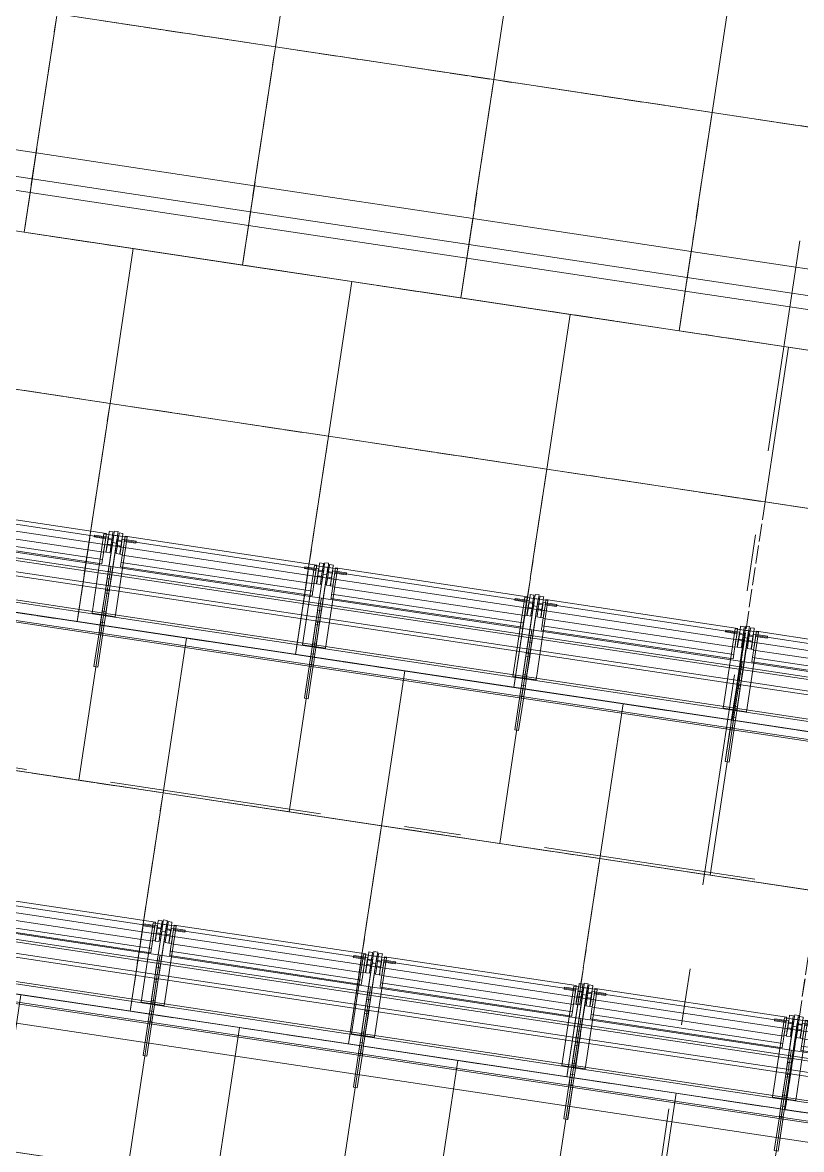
# Model space of a CAD drawing. Header units: millimetres. Extents: x -50172 to 74273, y -80883 to 11206.
# Drawn here: x -30977 to -29037, y -63842 to -61034 of the extents above; entities that cross this region are included whole.
import ezdxf
from ezdxf.enums import TextEntityAlignment as Align

# ---------------------------------------------------------------- set-up
doc = ezdxf.new("R2010")
doc.units = ezdxf.units.MM
doc.header["$MEASUREMENT"] = 0
doc.linetypes.add('Double Dashed', pattern=[1093.611073, 529.166651, -211.666656, 141.111112, -211.666656])
doc.linetypes.add('Hidden Line', pattern=[55, 45, -10])
for name, color, linetype in [('A-25-M_Wall_Ext', 7, 'Continuous'), ('New_A-05-M_Gross_Int_Plant', 7, 'Continuous'), ('New_A-15-MG_Structural_Grid_Phase_2', 7, 'Continuous'), ('New_A-20-M_Floor_Slab', 7, 'Continuous'), ('New_A-35-M_FFE_Fixed', 7, 'Continuous')]:
    doc.layers.add(name, color=color, linetype=linetype)
for name, color, linetype, lineweight in [('A-25-M_Wall_Ext_Pen_No__1', 7, 'Continuous', 13), ('New_A-20-M_Floor_Slab_Pen_No__89', 8, 'Continuous', 20), ('New_A-35-M_FFE_Fixed_Pen_No__1', 7, 'Continuous', 13), ('New_A-35-M_FFE_Fixed_Pen_No__101', 252, 'Continuous', 15), ('New_A-95-P_Drawing_Pen_No__1', 7, 'Continuous', 13), ('New_ArchiCAD Zone Stamps_Pen_No__6', 7, 'Continuous', 35)]:
    doc.layers.add(name, color=color, linetype=linetype, lineweight=lineweight)
for name, color, linetype, lineweight, true_color in [('A-25-M_Wall_Ext_Pen_No__107', 7, 'Continuous', 15, 0xa6a6a6), ('New_A-05-M_Gross_Int_Plant_Pen_No__74', 7, 'Continuous', 20, 0x606060), ('New_A-15-MG_Structural_Grid_Phase_2_Pen_No__222', 7, 'Continuous', 13, 0x65af33), ('New_A-35-M_FFE_Fixed_Pen_No__102', 7, 'Continuous', 15, 0xcccccc)]:
    doc.layers.add(name, color=color, linetype=linetype, lineweight=lineweight, true_color=true_color)
doc.styles.add('GENERATED_STYLE_1', font='')
doc.styles.add('GENERATED_STYLE_3', font='')
doc.styles.add('GENERATED_STYLE_4', font='')
doc.styles.get('GENERATED_STYLE_1').set_extended_font_data('Arial', bold=True)
doc.styles.get('GENERATED_STYLE_3').set_extended_font_data('Arial')
doc.styles.get('GENERATED_STYLE_4').set_extended_font_data('Swis721 BT')
pattern_1 = [(60, (0, 0), (-43.30127, 25), []), (120, (0, 0), (43.30127, 25), [])]

# ---------------------------------------------------------------- blocks, each defined once
blk = doc.blocks.new('Slab_38_1', base_point=(-25153.8, -63406.8))
at = {"layer": 'New_A-20-M_Floor_Slab_Pen_No__89', "linetype": 'Continuous', "flags": 128}
blk.add_lwpolyline([(-25153.8, -63406.8), (-33281.9, -62183.4), (-33690.9, -63121.2), (-25039, -64423.5)], close=True, dxfattribs=at)
blk = doc.blocks.new('Slab_39_1', base_point=(-25044.6, -64373.8))
at = {"layer": 'New_A-20-M_Floor_Slab_Pen_No__89', "linetype": 'Continuous', "flags": 128}
blk.add_lwpolyline([(-25044.6, -64373.8), (-33670.9, -63075.4), (-34079.9, -64013.3), (-24929.8, -65390.5)], close=True, dxfattribs=at)
blk = doc.blocks.new('VENTS__3_1', base_point=(-30958.5, -71277.4))
at = {"layer": 'New_A-05-M_Gross_Int_Plant_Pen_No__74', "linetype": 'Continuous'}
blk.add_arc((-26782.7, -43787.3), 28124.1, 246.43121, 336.44961, dxfattribs=at)
at = {"layer": 'New_ArchiCAD Zone Stamps_Pen_No__6'}
for tag, height, style, p in [('ROOM_NAME', 250, 'GENERATED_STYLE_1', (-31302.6, -70145.2)), ('zoneNameLine2', 250, 'GENERATED_STYLE_1', (-31491, -70577.3)), ('measuredAreaCode', 200, 'GENERATED_STYLE_3', (-31679.5, -70998)), ('DUMMY_649', 200, 'GENERATED_STYLE_3', (-31372.1, -71132.1)), ('DUMMY_650', 200, 'GENERATED_STYLE_3', (-30882.7, -71345.4)), ('DUMMY_651', 133.3, 'GENERATED_STYLE_3', (-30603.4, -71452))]:
    blk.add_attdef(tag, text='', height=height, rotation=336.4404, dxfattribs=dict(at, style=style)).set_placement(p, align=Align.TOP_LEFT)
blk = doc.blocks.new('Wall_156_1', base_point=(-38294.6, -69816.9))
at = {"layer": 'A-25-M_Wall_Ext_Pen_No__107', "linetype": 'Continuous', "lineweight": 0, "true_color": 0x535353}
for points in [[(-38161.1, -69523.8, 0.417286), (-920.9, -54882.6), (-922.8, -54881.8, -0.417285), (-38160.3, -69522)], [(-38224.1, -69662.2, 0.417299), (-781.4, -54943), (-783.3, -54942.2, -0.417299), (-38223.3, -69660.3)]]:
    blk.add_hatch(color=251, dxfattribs=at).paths.add_polyline_path(points)
at = {"layer": 'A-25-M_Wall_Ext_Pen_No__107', "linetype": 'Continuous'}
h = blk.add_hatch(dxfattribs=at)
h.set_pattern_fill('Plaster_0001', color=256, style=0, pattern_type=2)
h.set_pattern_definition([(201.458, (0, 0), (-63.3617, 161.19955), [0, -100]), (201.458, (-14.85, -98.89), (-63.3617, 161.19955), [0, -100])])
h.paths.add_polyline_path([(-38160.3, -69522, 0.417285), (-922.8, -54881.8), (-936.5, -54875.8, -0.417284), (-38154.1, -69508.4)])
h = blk.add_hatch(dxfattribs=at)
h.set_pattern_fill('Batt_Insulation_0001', color=256, style=0, pattern_type=2)
h.set_pattern_definition(pattern_1)
h.paths.add_polyline_path([(-38273, -69769.5, 0.41731), (-673.1, -54989.8), (-764.9, -54950.1, -0.417301), (-38231.6, -69678.5)])
h = blk.add_hatch(dxfattribs=at)
h.set_pattern_fill('Plywood_0001', color=256, style=0, pattern_type=2)
h.set_pattern_definition([(0, (0, 0), (0, 200), [])])
h.paths.add_polyline_path([(-38231.6, -69678.5, 0.417301), (-764.9, -54950.1), (-781.4, -54943, -0.417299), (-38224.1, -69662.2)])
blk.add_hatch(color=256, dxfattribs=at).paths.add_polyline_path([(-38294.6, -69816.9, 0.417314), (-625.4, -55010.5), (-650.2, -54999.7, -0.417312), (-38283.4, -69792.3)])
h = blk.add_hatch(dxfattribs=at)
h.set_pattern_fill('Batt_Insulation_0001', color=256, style=0, pattern_type=2)
h.set_pattern_definition(pattern_1)
h.paths.add_polyline_path([(-38283.4, -69792.3, 0.417312), (-650.2, -54999.7), (-673.1, -54989.8, -0.41731), (-38273, -69769.5)])
at = {"layer": 'A-25-M_Wall_Ext_Pen_No__1', "linetype": 'Continuous'}
for radius, start, end in [(28147.8, 246.16247, 336.76276), (28145.8, 246.16252, 336.76277), (28130.8, 246.16287, 336.76285), (28317.8, 246.15854, 336.76179), (28299.8, 246.15895, 336.76189), (28297.8, 246.159, 336.7619), (28469.8, 246.15506, 336.76093), (28442.8, 246.15567, 336.76108), (28417.8, 246.15624, 336.76122)]:
    blk.add_arc((-26785.3, -43777.2), radius, start, end, dxfattribs=at)
blk = doc.blocks.new('Standard grid marker_8')
at = {"layer": 'New_A-15-MG_Structural_Grid_Phase_2_Pen_No__222', "linetype": 'Double Dashed'}
blk.add_line((2590.6, 0), (19605, 0), dxfattribs=at)
at = {"layer": 'New_A-15-MG_Structural_Grid_Phase_2_Pen_No__222', "style": 'GENERATED_STYLE_4'}
for tag, p in [('AC_MarkerText_1_0', (-500, 43.4)), ('AC_MarkerText_1_1', (22695.6, 43.4))]:
    blk.add_attdef(tag, text='', height=350, rotation=255.0108, dxfattribs=at).set_placement(p, align=Align.MIDDLE_CENTER)
blk = doc.blocks.new('Standard grid marker_15')
at = {"layer": 'New_A-15-MG_Structural_Grid_Phase_2_Pen_No__222', "linetype": 'Double Dashed'}
blk.add_line((1714.6, 0), (6969.8, 0), dxfattribs=at)
blk = doc.blocks.new('Standard grid marker_24')
at = {"layer": 'New_A-15-MG_Structural_Grid_Phase_2_Pen_No__222', "linetype": 'Double Dashed'}
blk.add_arc((0, 0), 27977.6, 0, 90.63597, dxfattribs=at)
at = {"layer": 'New_A-15-MG_Structural_Grid_Phase_2_Pen_No__222', "style": 'GENERATED_STYLE_4'}
blk.add_attdef('AC_MarkerText_1', text='', height=350, rotation=90.3066, dxfattribs=at).set_placement((-1326.2, 28008), align=Align.MIDDLE_CENTER)
blk = doc.blocks.new('Montpelier with surface')
at = {"layer": 'New_A-35-M_FFE_Fixed_Pen_No__1', "linetype": 'Continuous'}
for p, q in [((0, 534.8), (0, 4.8)), ((390, 534.8), (0, 534.8)), ((285, 539.6), (370, 539.6)), ((285, 530), (285, 539.6)), ((370, 539.6), (371, 539.6)), ((370, 530), (370, 539.6)), ((370, 4.8), (370, 534.8)), ((370, 534.8), (414.6, 534.8)), ((371, 539.6), (397.3, 539.6)), ((371, 530), (371, 539.6)), ((390, 4.8), (390, 534.8)), ((397.3, 530), (397.3, 539.6)), ((397.3, 539.6), (424.7, 539.6)), ((414.6, 534.8), (415.5, 534.8)), ((414.6, 4.8), (414.6, 534.8)), ((415.5, 534.8), (416.5, 534.8)), ((416, 539.1), (616, 539.1)), ((416, 539.1), (416, 505.4)), ((416.5, 534.8), (417.4, 534.8)), ((417.4, 534.8), (418.3, 534.8)), ((418.3, 534.8), (419, 534.8)), ((419, 534.8), (419.6, 534.8)), ((419.6, 534.8), (420, 534.8)), ((420, 534.8), (420.2, 534.8)), ((420.2, 4.8), (420.2, 534.8)), ((420.2, 534.8), (480, 534.8)), ((424.7, 530), (424.7, 539.6)), ((424.7, 539.6), (470.9, 539.6)), ((470.9, 539.6), (477.4, 539.6)), ((470.9, 530), (470.9, 539.6)), ((477.4, 539.6), (478.6, 539.6)), ((477.4, 530), (477.4, 539.6)), ((478.6, 539.6), (480.7, 539.6)), ((480, 534.8), (482.5, 534.8)), ((480, 4.8), (480, 534.8)), ((480.7, 539.6), (483.7, 539.6)), ((482.5, 534.8), (485.7, 534.8)), ((483.7, 539.6), (487.4, 539.6)), ((485.7, 534.8), (489.5, 534.8)), ((487.4, 539.6), (491.7, 539.6)), ((489.5, 534.8), (493.9, 534.8)), ((491.7, 539.6), (496.6, 539.6)), ((493.9, 534.8), (499, 534.8)), ((496.6, 539.6), (501.7, 539.6)), ((499, 534.8), (504.7, 534.8)), ((501.7, 539.6), (507.1, 539.6)), ((504.7, 534.8), (511, 534.8)), ((507.1, 539.6), (597.9, 539.6)), ((507.1, 530), (507.1, 539.6)), ((511, 534.8), (517.9, 534.8)), ((517.9, 534.8), (525.2, 534.8)), ((517.9, 4.8), (517.9, 534.8)), ((525.2, 534.8), (530.9, 534.8)), ((530.9, 534.8), (535, 534.8)), ((535, 534.8), (537.4, 534.8)), ((537.4, 534.8), (538.2, 534.8)), ((538.2, 4.8), (538.2, 534.8)), ((597.9, 539.6), (608.1, 539.6)), ((597.9, 530), (597.9, 539.6)), ((608.1, 539.6), (617, 539.6)), ((616, 539.1), (616, 505.4)), ((617, 539.6), (623.5, 539.6)), ((623.5, 539.6), (626.7, 539.6)), ((626.7, 530), (626.7, 539.6)), ((285, 530), (370, 530)), ((370, 530), (371, 530)), ((371, 530), (397.3, 530)), ((397.3, 530), (424.7, 530)), ((424.7, 530), (470.9, 530)), ((470.9, 530), (477.4, 530)), ((477.4, 530), (478.6, 530)), ((478.6, 530), (480.7, 530)), ((480.7, 530), (483.7, 530)), ((483.7, 530), (487.4, 530)), ((487.4, 530), (491.7, 530)), ((491.7, 530), (496.6, 530)), ((496.6, 530), (501.7, 530)), ((501.7, 530), (507.1, 530)), ((507.1, 530), (597.9, 530)), ((541.1, 28.4), (541.1, 511.2)), ((541.1, 511.2), (541.7, 511.2)), ((541.7, 511.2), (543.1, 511.2)), ((543.1, 511.2), (545.3, 511.2)), ((545.3, 511.2), (548.1, 511.2)), ((548.1, 511.2), (551.8, 511.2)), ((551.8, 511.2), (552.7, 511.2)), ((551.8, 28.4), (551.8, 511.2)), ((552.7, 511.2), (554.3, 511.2)), ((554.3, 511.2), (556.3, 511.2)), ((556.3, 511.2), (558.8, 511.2)), ((558.8, 511.2), (561.5, 511.2)), ((561.5, 511.2), (564.4, 511.2)), ((564.4, 511.2), (567.4, 511.2)), ((567.4, 511.2), (570.4, 511.2)), ((570.4, 511.2), (607, 511.2)), ((570.4, 28.4), (570.4, 511.2)), ((571.6, 527.1), (573.6, 527.1)), ((571.6, 527.1), (571.6, 517.7)), ((571.6, 517.7), (573.6, 517.7)), ((571.6, 517), (572.4, 517)), ((571.6, 517), (571.6, 511.2)), ((571.6, 511.2), (572.4, 511.2)), ((572.4, 517), (574.9, 517)), ((572.4, 511.2), (574.9, 511.2)), ((573.6, 527.1), (579.3, 527.1)), ((573.6, 517.7), (579.3, 517.7)), ((574.9, 517), (578.9, 517)), ((574.9, 511.2), (578.9, 511.2)), ((578.9, 517), (584, 517)), ((578.9, 511.2), (584, 511.2)), ((579.3, 527.1), (587.8, 527.1)), ((579.3, 517.7), (587.8, 517.7)), ((584, 517), (590.1, 517)), ((584, 511.2), (590.1, 511.2)), ((587.8, 527.1), (597.9, 527.1)), ((587.8, 517.7), (597.9, 517.7)), ((589.7, 530.3), (590.2, 530.3)), ((589.7, 530.3), (589.7, 517.7)), ((589.7, 517.7), (590.2, 517.7)), ((590.1, 517), (596.6, 517)), ((590.1, 511.2), (596.6, 511.2)), ((590.2, 530.3), (591.7, 530.3)), ((590.2, 517.7), (591.7, 517.7)), ((591.7, 530.3), (594, 530.3)), ((591.7, 517.7), (594, 517.7)), ((592.1, 530.3), (592.7, 530.3)), ((592.1, 530.3), (592.1, 517.7)), ((592.1, 517.7), (592.7, 517.7)), ((592.7, 530.3), (594.2, 530.3)), ((592.7, 517.7), (594.2, 517.7)), ((594, 530.3), (596.7, 530.3)), ((594, 517.7), (596.7, 517.7)), ((594.2, 530.3), (596.5, 530.3)), ((594.2, 517.7), (596.5, 517.7)), ((596.5, 530.3), (599.1, 530.3)), ((596.5, 517.7), (599.1, 517.7)), ((596.6, 517), (603.3, 517)), ((596.6, 511.2), (603.3, 511.2)), ((596.7, 530.3), (599.4, 530.3)), ((596.7, 517.7), (599.4, 517.7)), ((597.9, 530), (608.1, 530)), ((597.9, 527.1), (608, 527.1)), ((597.9, 517.7), (608, 517.7)), ((599.1, 530.3), (601.8, 530.3)), ((599.1, 517.7), (601.8, 517.7)), ((599.4, 530.3), (601.6, 530.3)), ((599.4, 517.7), (601.6, 517.7)), ((601.6, 530.3), (603.2, 530.3)), ((601.6, 517.7), (603.2, 517.7)), ((601.8, 530.3), (604.1, 530.3)), ((601.8, 517.7), (604.1, 517.7)), ((603.2, 530.3), (603.7, 530.3)), ((603.2, 517.7), (603.7, 517.7)), ((603.3, 517), (609.5, 517)), ((603.3, 511.2), (609.5, 511.2)), ((603.7, 530.3), (603.7, 517.7)), ((604.1, 530.3), (605.6, 530.3)), ((604.1, 517.7), (605.6, 517.7)), ((604.5, 511.2), (604.5, 482.3)), ((604.5, 511.2), (609.5, 511.2)), ((605.6, 530.3), (606.1, 530.3)), ((605.6, 517.7), (606.1, 517.7)), ((606.1, 530.3), (606.1, 517.7)), ((607, 511.2), (609.5, 511.2)), ((607, 28.4), (607, 511.2)), ((608, 527.1), (616.5, 527.1)), ((608, 517.7), (616.5, 517.7)), ((608.1, 530), (617, 530)), ((609.5, 517), (609.5, 511.2)), ((609.5, 511.2), (611.9, 511.2)), ((609.5, 511.2), (609.5, 482.3)), ((611.9, 511.2), (613.9, 511.2)), ((613.9, 511.2), (615.5, 511.2)), ((615.5, 511.2), (616.8, 511.2)), ((616.5, 527.1), (622.2, 527.1)), ((616.5, 517.7), (622.2, 517.7)), ((616.8, 511.2), (617.6, 511.2)), ((617, 530), (623.5, 530)), ((617.6, 511.2), (617.9, 511.2)), ((617.9, 28.4), (617.9, 511.2)), ((622.2, 527.1), (624.2, 527.1)), ((622.2, 517.7), (624.2, 517.7)), ((623.5, 530), (626.7, 530)), ((624.2, 527.1), (624.2, 517.7)), ((416, 505.4), (616, 505.4)), ((604.5, 482.3), (609.5, 482.3)), ((604.5, 28.4), (604.5, 57.3)), ((604.5, 57.3), (609.5, 57.3)), ((609.5, 28.4), (609.5, 57.3)), ((416, 0), (416, 33.7)), ((416, 33.7), (616, 33.7)), ((541.1, 28.4), (541.7, 28.4)), ((541.7, 28.4), (543.1, 28.4)), ((543.1, 28.4), (545.3, 28.4)), ((545.3, 28.4), (548.1, 28.4)), ((548.1, 28.4), (551.8, 28.4)), ((551.8, 28.4), (552.7, 28.4)), ((552.7, 28.4), (554.3, 28.4)), ((554.3, 28.4), (556.3, 28.4)), ((556.3, 28.4), (558.8, 28.4)), ((558.8, 28.4), (561.5, 28.4)), ((561.5, 28.4), (564.4, 28.4)), ((564.4, 28.4), (567.4, 28.4)), ((567.4, 28.4), (570.4, 28.4)), ((570.4, 28.4), (607, 28.4)), ((571.6, 22.6), (571.6, 28.4)), ((571.6, 28.4), (572.4, 28.4)), ((572.4, 28.4), (574.9, 28.4)), ((574.9, 28.4), (578.9, 28.4)), ((578.9, 28.4), (584, 28.4)), ((584, 28.4), (590.1, 28.4)), ((590.1, 28.4), (596.6, 28.4)), ((596.6, 28.4), (603.3, 28.4)), ((603.3, 28.4), (609.5, 28.4)), ((604.5, 28.4), (609.5, 28.4)), ((607, 28.4), (609.5, 28.4)), ((609.5, 22.6), (609.5, 28.4)), ((609.5, 28.4), (611.9, 28.4)), ((611.9, 28.4), (613.9, 28.4)), ((613.9, 28.4), (615.5, 28.4)), ((615.5, 28.4), (616.8, 28.4)), ((616, 0), (616, 33.7)), ((616.8, 28.4), (617.6, 28.4)), ((617.6, 28.4), (617.9, 28.4)), ((0, 4.8), (390, 4.8)), ((285, 9.6), (370, 9.6)), ((285, 0), (285, 9.6)), ((370, 9.6), (371, 9.6)), ((370, 0), (370, 9.6)), ((370, 4.8), (414.6, 4.8)), ((371, 9.6), (397.3, 9.6)), ((371, 0), (371, 9.6)), ((397.3, 9.6), (424.7, 9.6)), ((397.3, 0), (397.3, 9.6)), ((414.6, 4.8), (415.5, 4.8)), ((415.5, 4.8), (416.5, 4.8)), ((416.5, 4.8), (417.4, 4.8)), ((417.4, 4.8), (418.3, 4.8)), ((418.3, 4.8), (419, 4.8)), ((419, 4.8), (419.6, 4.8)), ((419.6, 4.8), (420, 4.8)), ((420, 4.8), (420.2, 4.8)), ((420.2, 4.8), (480, 4.8)), ((424.7, 9.6), (470.9, 9.6)), ((424.7, 0), (424.7, 9.6)), ((470.9, 9.6), (477.4, 9.6)), ((470.9, 0), (470.9, 9.6)), ((477.4, 9.6), (478.6, 9.6)), ((477.4, 0), (477.4, 9.6)), ((478.6, 9.6), (480.7, 9.6)), ((480, 4.8), (482.5, 4.8)), ((480.7, 9.6), (483.7, 9.6)), ((482.5, 4.8), (485.7, 4.8)), ((483.7, 9.6), (487.4, 9.6)), ((485.7, 4.8), (489.5, 4.8)), ((487.4, 9.6), (491.7, 9.6)), ((489.5, 4.8), (493.9, 4.8)), ((491.7, 9.6), (496.6, 9.6)), ((493.9, 4.8), (499, 4.8)), ((496.6, 9.6), (501.7, 9.6)), ((499, 4.8), (504.7, 4.8)), ((501.7, 9.6), (507.1, 9.6)), ((504.7, 4.8), (511, 4.8)), ((507.1, 9.6), (597.9, 9.6)), ((507.1, 0), (507.1, 9.6)), ((511, 4.8), (517.9, 4.8)), ((517.9, 4.8), (525.2, 4.8)), ((525.2, 4.8), (530.9, 4.8)), ((530.9, 4.8), (535, 4.8)), ((535, 4.8), (537.4, 4.8)), ((537.4, 4.8), (538.2, 4.8)), ((571.6, 22.6), (572.4, 22.6)), ((571.6, 21.9), (573.6, 21.9)), ((571.6, 12.5), (571.6, 21.9)), ((571.6, 12.5), (573.6, 12.5)), ((572.4, 22.6), (574.9, 22.6)), ((573.6, 21.9), (579.3, 21.9)), ((573.6, 12.5), (579.3, 12.5)), ((574.9, 22.6), (578.9, 22.6)), ((578.9, 22.6), (584, 22.6)), ((579.3, 21.9), (587.8, 21.9)), ((579.3, 12.5), (587.8, 12.5)), ((584, 22.6), (590.1, 22.6)), ((587.8, 21.9), (597.9, 21.9)), ((587.8, 12.5), (597.9, 12.5)), ((589.7, 9.3), (589.7, 21.9)), ((589.7, 21.9), (590.2, 21.9)), ((589.7, 9.3), (590.2, 9.3)), ((590.1, 22.6), (596.6, 22.6)), ((590.2, 21.9), (591.7, 21.9)), ((590.2, 9.3), (591.7, 9.3)), ((591.7, 21.9), (594, 21.9)), ((591.7, 9.3), (594, 9.3)), ((592.1, 9.3), (592.1, 21.9)), ((592.1, 21.9), (592.7, 21.9)), ((592.1, 9.3), (592.7, 9.3)), ((592.7, 21.9), (594.2, 21.9)), ((592.7, 9.3), (594.2, 9.3)), ((594, 21.9), (596.7, 21.9)), ((594, 9.3), (596.7, 9.3)), ((594.2, 21.9), (596.5, 21.9)), ((594.2, 9.3), (596.5, 9.3)), ((596.5, 21.9), (599.1, 21.9)), ((596.5, 9.3), (599.1, 9.3)), ((596.6, 22.6), (603.3, 22.6)), ((596.7, 21.9), (599.4, 21.9)), ((596.7, 9.3), (599.4, 9.3)), ((597.9, 21.9), (608, 21.9)), ((597.9, 12.5), (608, 12.5)), ((597.9, 9.6), (608.1, 9.6)), ((597.9, 0), (597.9, 9.6)), ((599.1, 21.9), (601.8, 21.9)), ((599.1, 9.3), (601.8, 9.3)), ((599.4, 21.9), (601.6, 21.9)), ((599.4, 9.3), (601.6, 9.3)), ((601.6, 21.9), (603.2, 21.9)), ((601.6, 9.3), (603.2, 9.3)), ((601.8, 21.9), (604.1, 21.9)), ((601.8, 9.3), (604.1, 9.3)), ((603.2, 21.9), (603.7, 21.9)), ((603.2, 9.3), (603.7, 9.3)), ((603.3, 22.6), (609.5, 22.6)), ((603.7, 9.3), (603.7, 21.9)), ((604.1, 21.9), (605.6, 21.9)), ((604.1, 9.3), (605.6, 9.3)), ((605.6, 21.9), (606.1, 21.9)), ((605.6, 9.3), (606.1, 9.3)), ((606.1, 9.3), (606.1, 21.9)), ((608, 21.9), (616.5, 21.9)), ((608, 12.5), (616.5, 12.5)), ((608.1, 9.6), (617, 9.6)), ((616.5, 21.9), (622.2, 21.9)), ((616.5, 12.5), (622.2, 12.5)), ((617, 9.6), (623.5, 9.6)), ((622.2, 21.9), (624.2, 21.9)), ((622.2, 12.5), (624.2, 12.5)), ((623.5, 9.6), (626.7, 9.6)), ((624.2, 12.5), (624.2, 21.9)), ((626.7, 0), (626.7, 9.6)), ((285, 0), (370, 0)), ((370, 0), (371, 0)), ((371, 0), (397.3, 0)), ((397.3, 0), (424.7, 0)), ((416, 0), (616, 0)), ((424.7, 0), (470.9, 0)), ((470.9, 0), (477.4, 0)), ((477.4, 0), (478.6, 0)), ((478.6, 0), (480.7, 0)), ((480.7, 0), (483.7, 0)), ((483.7, 0), (487.4, 0)), ((487.4, 0), (491.7, 0)), ((491.7, 0), (496.6, 0)), ((496.6, 0), (501.7, 0)), ((501.7, 0), (507.1, 0)), ((507.1, 0), (597.9, 0)), ((597.9, 0), (608.1, 0)), ((608.1, 0), (617, 0)), ((617, 0), (623.5, 0)), ((623.5, 0), (626.7, 0))]:
    blk.add_line(p, q, dxfattribs=at)

msp = doc.modelspace()

# ---------------------------------------------------------------- linework, layer by layer
at = {"layer": 'New_A-35-M_FFE_Fixed_Pen_No__1', "linetype": 'Continuous', "flags": 128}
for points in [[(-31112.9, -62485.6), (-30569, -62567.4), (-30627.1, -62953.1), (-31170.9, -62871.2)], [(-30569, -62567.4), (-30025.1, -62649.3), (-30083.2, -63034.9), (-30627.1, -62953.1)], [(-30025.1, -62649.3), (-29481.3, -62731.1), (-29539.3, -63116.8), (-30083.2, -63034.9)], [(-29481.3, -62731.1), (-28937.4, -62813), (-28995.4, -63198.7), (-29539.3, -63116.8)], [(-31252.8, -63415.1), (-30708.9, -63497), (-30679.2, -63299.2), (-31223, -63217.3)], [(-31232.8, -63282.2), (-31223, -63217.3), (-30679.2, -63299.2), (-30688.9, -63364)], [(-31252.8, -63415.1), (-31237.9, -63316.2), (-30694, -63398.1), (-30708.9, -63497)], [(-30708.9, -63497), (-30165.1, -63578.8), (-30135.3, -63381), (-30679.2, -63299.2)], [(-30688.9, -63364), (-30679.2, -63299.2), (-30135.3, -63381), (-30145, -63445.9)], [(-30708.9, -63497), (-30694, -63398.1), (-30150.2, -63479.9), (-30165.1, -63578.8)], [(-30165.1, -63578.8), (-29621.2, -63660.7), (-29591.4, -63462.9), (-30135.3, -63381)], [(-30145, -63445.9), (-30135.3, -63381), (-29591.4, -63462.9), (-29601.2, -63527.7)], [(-30980.9, -63456), (-30437, -63537.9), (-30495, -63923.5), (-31038.9, -63841.7)], [(-29621.2, -63660.7), (-29077.3, -63742.5), (-29047.5, -63544.8), (-29591.4, -63462.9)], [(-29601.2, -63527.7), (-29591.4, -63462.9), (-29047.5, -63544.8), (-29057.3, -63609.6)], [(-30165.1, -63578.8), (-30150.2, -63479.9), (-29606.3, -63561.8), (-29621.2, -63660.7)], [(-30437, -63537.9), (-29893.1, -63619.7), (-29951.2, -64005.4), (-30495, -63923.5)], [(-28533.4, -63824.4), (-29077.3, -63742.5), (-29047.5, -63544.8), (-28503.7, -63626.6)], [(-28513.4, -63691.5), (-28503.7, -63626.6), (-29047.5, -63544.8), (-29057.3, -63609.6)], [(-29621.2, -63660.7), (-29606.3, -63561.8), (-29062.4, -63643.6), (-29077.3, -63742.5)], [(-29893.1, -63619.7), (-29349.2, -63701.6), (-29407.3, -64087.3), (-29951.2, -64005.4)], [(-28533.4, -63824.4), (-28518.5, -63725.5), (-29062.4, -63643.6), (-29077.3, -63742.5)], [(-28805.4, -63783.5), (-29349.2, -63701.6), (-29407.3, -64087.3), (-28863.4, -64169.1)]]:
    msp.add_lwpolyline(points, close=True, dxfattribs=at)
at = {"layer": 'New_A-35-M_FFE_Fixed_Pen_No__101', "linetype": 'Hidden Line', "flags": 128}
for points in [[(-31252.8, -63415.1), (-31170.9, -62871.2), (-30627.1, -62953.1), (-30708.9, -63497)], [(-30708.9, -63497), (-30627.1, -62953.1), (-30083.2, -63034.9), (-30165.1, -63578.8)], [(-30165.1, -63578.8), (-30083.2, -63034.9), (-29539.3, -63116.8), (-29621.2, -63660.7)], [(-29621.2, -63660.7), (-29539.3, -63116.8), (-28995.4, -63198.7), (-29077.3, -63742.5)], [(-28533.4, -63824.4), (-28451.6, -63280.5), (-28995.4, -63198.7), (-29077.3, -63742.5)]]:
    msp.add_lwpolyline(points, close=True, dxfattribs=at)
at = {"layer": 'New_A-35-M_FFE_Fixed_Pen_No__102', "linetype": 'Continuous', "flags": 128}
for points in [[(-30833.1, -60626.5), (-30289.2, -60708.4), (-30347.3, -61094), (-30891.1, -61012.2)], [(-30289.2, -60708.4), (-29745.3, -60790.2), (-29803.4, -61175.9), (-30347.3, -61094)], [(-29745.3, -60790.2), (-29201.5, -60872.1), (-29259.5, -61257.7), (-29803.4, -61175.9)], [(-29201.5, -60872.1), (-28657.6, -60953.9), (-28715.6, -61339.6), (-29259.5, -61257.7)], [(-31516.9, -61474.2), (-30973, -61556), (-30943.2, -61358.3), (-31487.1, -61276.4)], [(-31496.9, -61341.2), (-31487.1, -61276.4), (-30943.2, -61358.3), (-30953, -61423.1)], [(-31516.9, -61474.2), (-31502, -61375.3), (-30958.1, -61457.1), (-30973, -61556)], [(-30973, -61556), (-30429.1, -61637.9), (-30399.3, -61440.1), (-30943.2, -61358.3)], [(-30953, -61423.1), (-30943.2, -61358.3), (-30399.3, -61440.1), (-30409.1, -61505)], [(-30429.1, -61637.9), (-29885.2, -61719.8), (-29855.5, -61522), (-30399.3, -61440.1)], [(-30409.1, -61505), (-30399.3, -61440.1), (-29855.5, -61522), (-29865.2, -61586.8)], [(-30973, -61556), (-30958.1, -61457.1), (-30414.2, -61539), (-30429.1, -61637.9)], [(-31244.9, -61515.1), (-30701.1, -61597), (-30759.1, -61982.6), (-31303, -61900.8)], [(-29885.2, -61719.8), (-29341.4, -61801.6), (-29311.6, -61603.8), (-29855.5, -61522)], [(-29865.2, -61586.8), (-29855.5, -61522), (-29311.6, -61603.8), (-29321.4, -61668.7)], [(-30429.1, -61637.9), (-30414.2, -61539), (-29870.4, -61620.9), (-29885.2, -61719.8)], [(-30701.1, -61597), (-30157.2, -61678.8), (-30215.2, -62064.5), (-30759.1, -61982.6)], [(-29341.4, -61801.6), (-28797.5, -61883.5), (-28767.7, -61685.7), (-29311.6, -61603.8)], [(-29321.4, -61668.7), (-29311.6, -61603.8), (-28767.7, -61685.7), (-28777.5, -61750.5)], [(-29885.2, -61719.8), (-29870.4, -61620.9), (-29326.5, -61702.7), (-29341.4, -61801.6)], [(-30157.2, -61678.8), (-29613.3, -61760.7), (-29671.3, -62146.3), (-30215.2, -62064.5)], [(-29341.4, -61801.6), (-29326.5, -61702.7), (-28782.6, -61784.6), (-28797.5, -61883.5)], [(-29613.3, -61760.7), (-29069.4, -61842.5), (-29127.5, -62228.2), (-29671.3, -62146.3)], [(-28525.6, -61924.4), (-29069.4, -61842.5), (-29127.5, -62228.2), (-28583.6, -62310.1)], [(-31384.8, -62444.6), (-30841, -62526.5), (-30811.2, -62328.7), (-31355.1, -62246.9)], [(-31364.8, -62311.7), (-31355.1, -62246.9), (-30811.2, -62328.7), (-30820.9, -62393.6)], [(-30841, -62526.5), (-30297.1, -62608.4), (-30267.3, -62410.6), (-30811.2, -62328.7)], [(-30820.9, -62393.6), (-30811.2, -62328.7), (-30267.3, -62410.6), (-30277.1, -62475.4)], [(-31384.8, -62444.6), (-31369.9, -62345.7), (-30826.1, -62427.6), (-30841, -62526.5)], [(-30297.1, -62608.4), (-29753.2, -62690.2), (-29723.4, -62492.4), (-30267.3, -62410.6)], [(-30277.1, -62475.4), (-30267.3, -62410.6), (-29723.4, -62492.4), (-29733.2, -62557.3)], [(-30841, -62526.5), (-30826.1, -62427.6), (-30282.2, -62509.5), (-30297.1, -62608.4)], [(-29753.2, -62690.2), (-29209.3, -62772.1), (-29179.6, -62574.3), (-29723.4, -62492.4)], [(-29733.2, -62557.3), (-29723.4, -62492.4), (-29179.6, -62574.3), (-29189.3, -62639.1)], [(-30297.1, -62608.4), (-30282.2, -62509.5), (-29738.3, -62591.3), (-29753.2, -62690.2)], [(-29753.2, -62690.2), (-29738.3, -62591.3), (-29194.5, -62673.2), (-29209.3, -62772.1)], [(-28665.5, -62853.9), (-29209.3, -62772.1), (-29179.6, -62574.3), (-28635.7, -62656.2)], [(-28645.5, -62721), (-28635.7, -62656.2), (-29179.6, -62574.3), (-29189.3, -62639.1)], [(-28665.5, -62853.9), (-28650.6, -62755), (-29194.5, -62673.2), (-29209.3, -62772.1)]]:
    msp.add_lwpolyline(points, close=True, dxfattribs=at)
at = {"layer": 'New_A-35-M_FFE_Fixed_Pen_No__102', "linetype": 'Hidden Line', "flags": 128}
for points in [[(-31516.9, -61474.2), (-31435, -60930.3), (-30891.1, -61012.2), (-30973, -61556)], [(-30973, -61556), (-30891.1, -61012.2), (-30347.3, -61094), (-30429.1, -61637.9)], [(-30429.1, -61637.9), (-30347.3, -61094), (-29803.4, -61175.9), (-29885.2, -61719.8)], [(-29885.2, -61719.8), (-29803.4, -61175.9), (-29259.5, -61257.7), (-29341.4, -61801.6)], [(-29341.4, -61801.6), (-29259.5, -61257.7), (-28715.6, -61339.6), (-28797.5, -61883.5)], [(-31384.8, -62444.6), (-31303, -61900.8), (-30759.1, -61982.6), (-30841, -62526.5)], [(-30841, -62526.5), (-30759.1, -61982.6), (-30215.2, -62064.5), (-30297.1, -62608.4)], [(-30297.1, -62608.4), (-30215.2, -62064.5), (-29671.3, -62146.3), (-29753.2, -62690.2)], [(-29753.2, -62690.2), (-29671.3, -62146.3), (-29127.5, -62228.2), (-29209.3, -62772.1)], [(-28665.5, -62853.9), (-28583.6, -62310.1), (-29127.5, -62228.2), (-29209.3, -62772.1)]]:
    msp.add_lwpolyline(points, close=True, dxfattribs=at)
at = {"layer": 'New_A-95-P_Drawing_Pen_No__1', "linetype": 'Continuous'}
msp.add_arc((-26783.5, -43782), 28261, 246.82787, 336.44041, dxfattribs=at)

# ---------------------------------------------------------------- block references
at = {"layer": 'A-25-M_Wall_Ext', "color": 250, "lineweight": 50, "true_color": 0x2a2a2a}
msp.add_blockref('Wall_156_1', (-38294.6, -69816.9), dxfattribs=at)
at = {"layer": 'New_A-05-M_Gross_Int_Plant', "linetype": 'Continuous'}
msp.add_blockref('VENTS__3_1', (-30958.5, -71277.4), dxfattribs=at)
at = {"layer": 'New_A-15-MG_Structural_Grid_Phase_2', "color": 8, "linetype": 'Continuous', "lineweight": 15, "zscale": 1000}
for name, p, rotation in [('Standard grid marker_24', (-26783.5, -43781.2), 246.1337837427074), ('Standard grid marker_8', (-30646.7, -72232.1), 81.4296153646693), ('Standard grid marker_15', (-33534.9, -62507.7), 351.4296153646693)]:
    msp.add_blockref(name, p, dxfattribs=dict(at, rotation=rotation))
at = {"layer": 'New_A-20-M_Floor_Slab', "color": 8, "linetype": 'Continuous', "lineweight": 20}
for name, p in [('Slab_38_1', (-25153.8, -63406.8)), ('Slab_39_1', (-25044.6, -64373.8))]:
    msp.add_blockref(name, p, dxfattribs=at)
at = {"layer": 'New_A-35-M_FFE_Fixed', "color": 251, "linetype": 'Continuous', "lineweight": 20, "true_color": 0x606060, "xscale": -1, "zscale": 1000, "rotation": 261.4404118616073}
for p in [(-31365.6, -62841.5), (-30841.5, -62920.4), (-30317.4, -62999.3), (-29793.3, -63078.2), (-31243.4, -63810.5), (-30719.3, -63889.4), (-30195.2, -63968.3)]:
    msp.add_blockref('Montpelier with surface', p, dxfattribs=at)
at = {"layer": 'New_A-35-M_FFE_Fixed', "color": 251, "linetype": 'Continuous', "lineweight": 20, "true_color": 0x606060, "zscale": 1000, "rotation": 81.44041186156946}
for p in [(-28735.6, -63237.4), (-29137.6, -64127.5), (-28613.5, -64206.3)]:
    msp.add_blockref('Montpelier with surface', p, dxfattribs=at)

doc.saveas('drawing.dxf')
